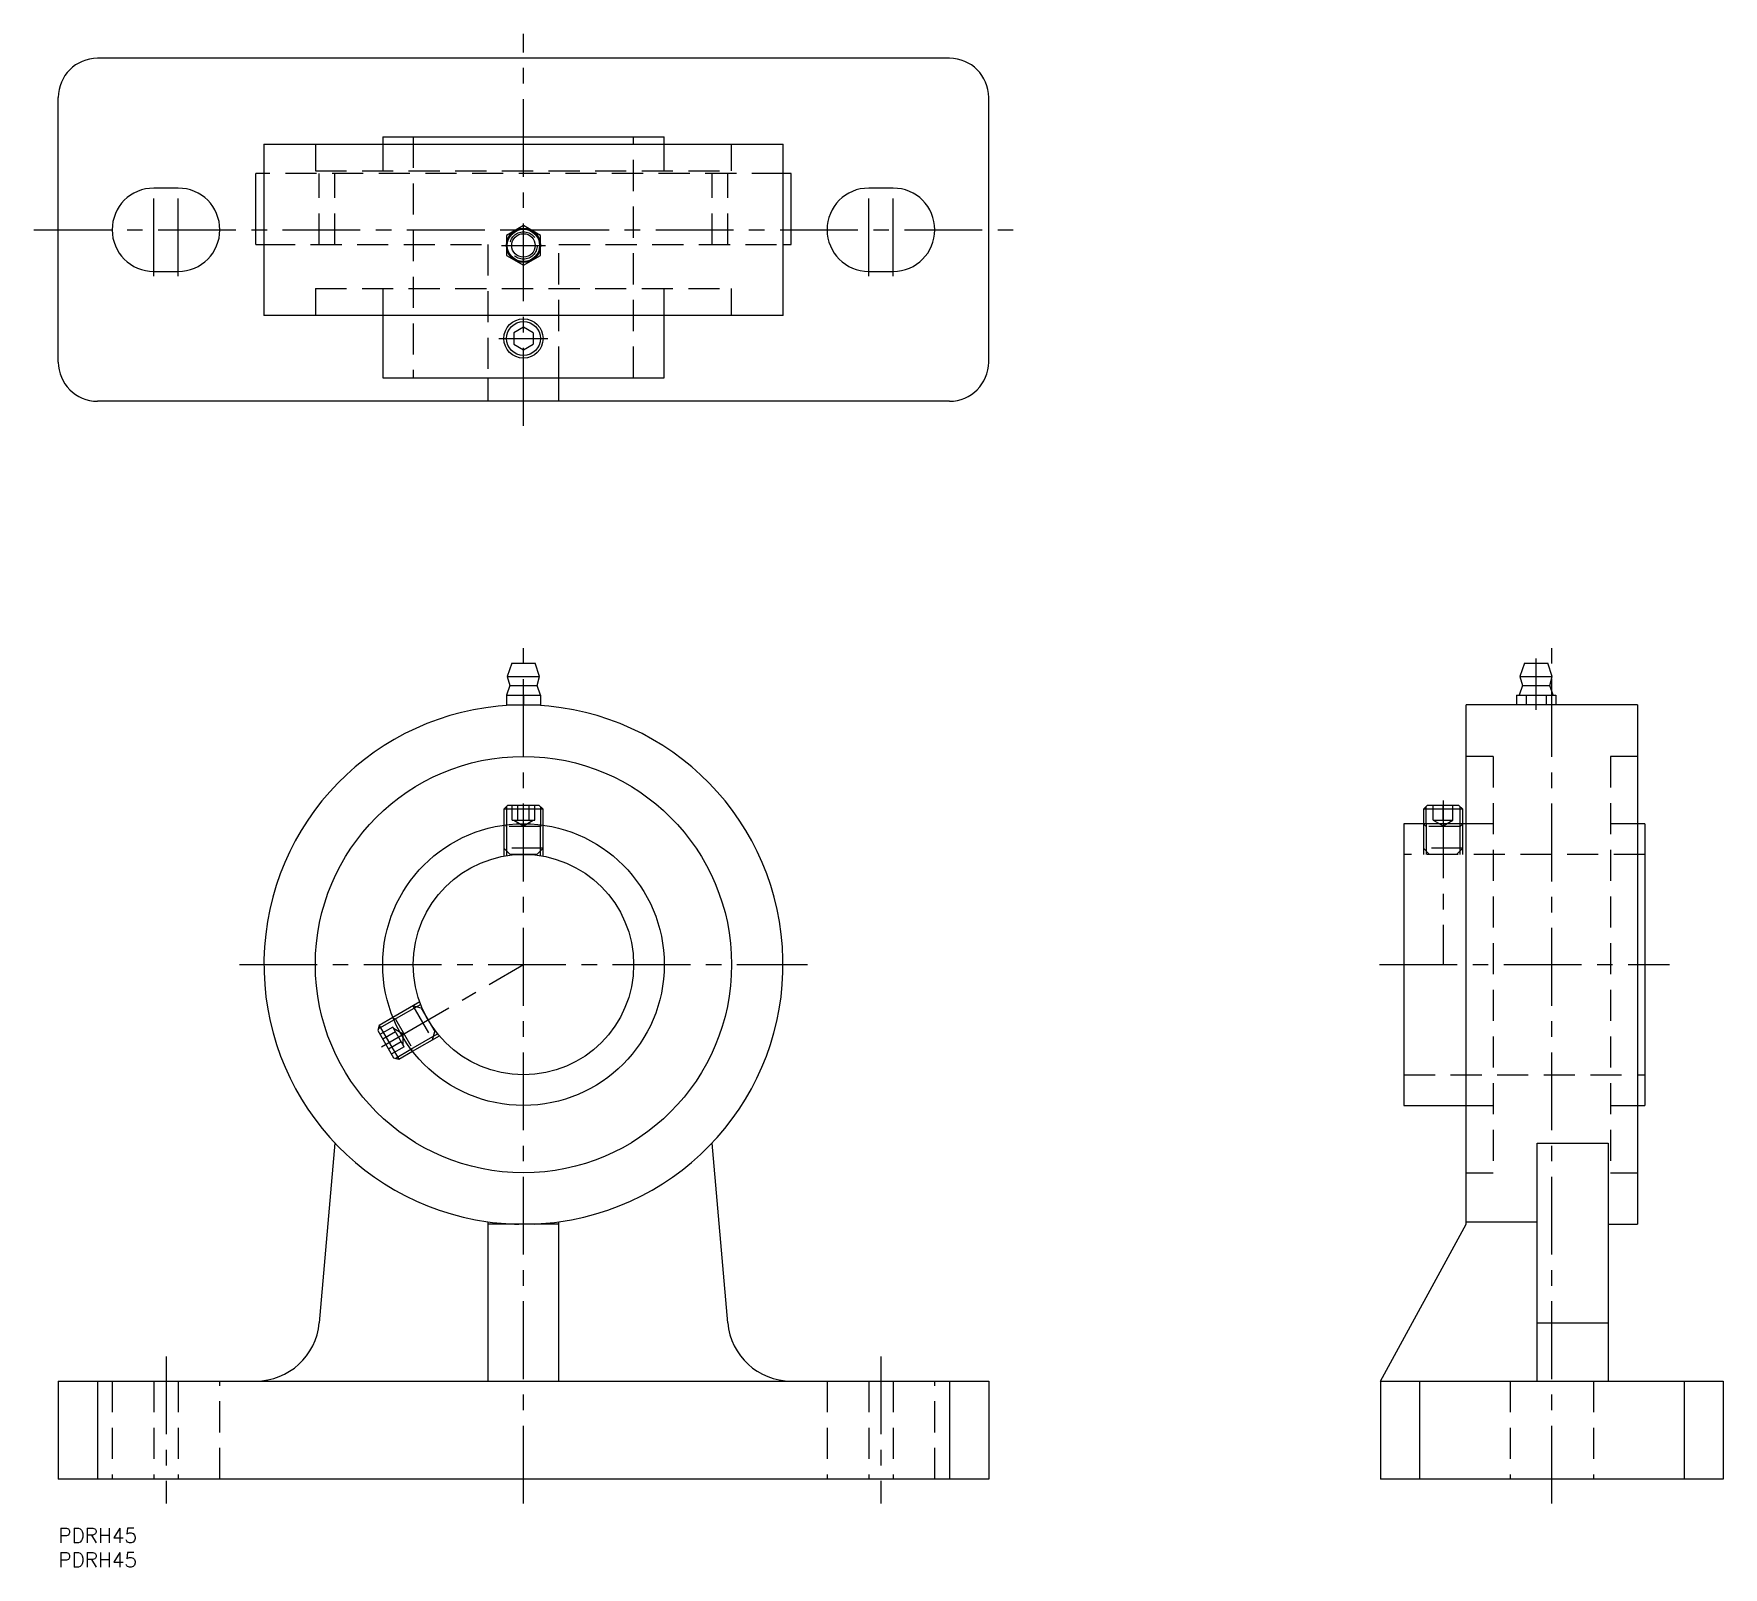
# Model space of a CAD drawing. Extents: x -5 to 340, y -8 to 305.
import ezdxf

# ---------------------------------------------------------------- set-up
doc = ezdxf.new("R2010")
doc.units = 0
doc.header["$LTSCALE"] = 0.5
doc.linetypes.add('CENTER', pattern=[50.8, 31.75, -6.35, 6.35, -6.35])
doc.linetypes.add('DASHED', pattern=[19.05, 12.7, -6.35])
for name, color, linetype in [('MSM_CENTER', 1, 'CENTER'), ('MSM_CONTINUOUS', 7, 'CONTINUOUS'), ('MSM_DASHED', 4, 'DASHED'), ('MSM_NARROW', 5, 'CONTINUOUS'), ('MSM_PART_NUMBER', 7, 'CONTINUOUS')]:
    doc.layers.add(name, color=color, linetype=linetype)
doc.styles.get("Standard").update_dxf_attribs({"font": 'txt.shx', "height": 3, "bigfont": 'bigfont.shx'})

msp = doc.modelspace()

# ---------------------------------------------------------------- linework, layer by layer
at = {"layer": 'MSM_CENTER'}
for p, q in [((95, 225), (95, 305)), ((19.5, 255.5), (19.5, 274.5)), ((24.5, 255.5), (24.5, 274.5)), ((165.5, 255.5), (165.5, 274.5)), ((170.5, 255.5), (170.5, 274.5)), ((-5, 265), (195, 265)), ((90.5, 261.8), (99.5, 261.8)), ((90, 242.8), (100, 242.8)), ((95, 5), (95, 181.5)), ((305, 5), (305, 181.5)), ((301.8, 167), (301.8, 177.5)), ((282.8, 148.5), (282.8, 115)), ((37, 115), (153, 115)), ((65.99, 98.25), (95, 115)), ((269.8, 115), (329, 115)), ((22, 35), (22, 5)), ((168, 35), (168, 5))]:
    msp.add_line(p, q, dxfattribs=at)
at = {"layer": 'MSM_CONTINUOUS'}
for p, q in [((182, 300), (8, 300)), ((0, 238), (0, 292)), ((190, 238), (190, 292)), ((66.25, 284), (123.75, 284)), ((66.25, 284), (66.25, 282.5)), ((123.75, 282.5), (123.75, 284)), ((42, 282.5), (148, 282.5)), ((42, 282.5), (42, 247.5)), ((148, 247.5), (148, 282.5)), ((42, 276.5), (40.34, 276.5)), ((149.66, 276.5), (148, 276.5)), ((24.5, 273.5), (19.5, 273.5)), ((170.5, 273.5), (165.5, 273.5)), ((95, 265.84), (91.5, 263.82)), ((98.5, 263.82), (95, 265.84)), ((91.5, 263.82), (91.5, 259.78)), ((98.5, 259.78), (98.5, 263.82)), ((40.34, 262), (42, 262)), ((91.5, 259.78), (95, 257.76)), ((95, 257.76), (98.5, 259.78)), ((148, 262), (149.66, 262)), ((19.5, 256.5), (24.5, 256.5)), ((165.5, 256.5), (170.5, 256.5)), ((148, 247.5), (42, 247.5)), ((66.25, 247.5), (66.25, 234.8)), ((95, 245.11), (93, 243.95)), ((97, 243.95), (95, 245.11)), ((123.75, 234.8), (123.75, 247.5)), ((93, 243.95), (93, 241.65)), ((93, 241.65), (95, 240.49)), ((95, 240.49), (97, 241.65)), ((97, 243.95), (97, 241.65)), ((66.25, 234.8), (123.75, 234.8)), ((87.75, 234.8), (87.75, 230)), ((102.25, 230), (102.25, 234.8)), ((182, 230), (8, 230)), ((92.6, 176.5), (91.7, 173.8)), ((92.6, 176.5), (97.4, 176.5)), ((98.3, 173.8), (97.4, 176.5)), ((299.4, 176.5), (298.5, 173.8)), ((299.4, 176.5), (304.2, 176.5)), ((305.1, 173.8), (304.2, 176.5)), ((91.7, 173.8), (92.2, 172)), ((91.7, 173.8), (98.3, 173.8)), ((97.8, 172), (98.3, 173.8)), ((298.5, 173.8), (305.1, 173.8)), ((298.5, 173.8), (299, 172)), ((304.6, 172), (305.1, 173.8)), ((92.2, 172), (91.5, 170)), ((91.5, 170), (91.5, 168)), ((91.5, 170), (98.5, 170)), ((92.2, 172), (97.8, 172)), ((95, 170), (95, 168)), ((98.5, 170), (97.8, 172)), ((98.5, 170), (98.5, 168)), ((297.76, 170), (305.84, 170)), ((297.76, 170), (297.76, 168)), ((299, 172), (298.3, 170)), ((299, 172), (304.6, 172)), ((299.78, 170), (299.78, 168)), ((303.82, 170), (303.82, 168)), ((305.3, 170), (304.6, 172)), ((305.84, 170), (305.84, 168)), ((91.5, 168), (98.5, 168)), ((287.5, 62), (287.5, 168)), ((322.5, 168), (287.5, 168)), ((322.5, 168), (322.5, 62)), ((91.77, 147.5), (91, 146.73)), ((91, 146.73), (91, 143.47)), ((99, 146.73), (91, 146.73)), ((98.23, 147.5), (91.77, 147.5)), ((99, 146.73), (98.23, 147.5)), ((99, 143.47), (99, 146.73)), ((279.57, 147.5), (278.8, 146.73)), ((278.8, 146.73), (278.8, 143.75)), ((286.8, 146.73), (278.8, 146.73)), ((286.03, 147.5), (279.57, 147.5)), ((286.8, 146.73), (286.03, 147.5)), ((286.8, 143.75), (286.8, 146.73)), ((287.5, 143.75), (274.8, 143.75)), ((274.8, 143.75), (274.8, 86.25)), ((324, 143.75), (322.5, 143.75)), ((324, 143.75), (324, 86.25)), ((68.34, 104.23), (65.52, 102.6)), ((65.52, 102.6), (65.24, 101.55)), ((65.24, 101.55), (68.47, 95.95)), ((65.52, 102.6), (69.52, 95.67)), ((69.52, 95.67), (72.34, 97.3)), ((68.47, 95.95), (69.52, 95.67)), ((274.8, 86.25), (287.5, 86.25)), ((322.5, 86.25), (324, 86.25)), ((56.5, 78.58), (53.29, 41.87)), ((136.71, 41.87), (133.5, 78.58)), ((302, 30), (302, 78.58)), ((302, 78.58), (316.5, 78.58)), ((316.5, 78.58), (316.5, 30)), ((87.75, 62.5), (87.75, 30)), ((102.25, 30), (102.25, 62.5)), ((287.5, 62.5), (302, 62.5)), ((102.25, 62), (87.75, 62)), ((270, 30), (287.5, 62)), ((316.5, 62), (322.5, 62)), ((0, 30), (0, 10)), ((0, 30), (190, 30)), ((190, 30), (190, 10)), ((270, 30), (270, 10)), ((270, 30), (340, 30)), ((340, 30), (340, 10)), ((190, 10), (0, 10)), ((340, 10), (270, 10))]:
    msp.add_line(p, q, dxfattribs=at)
for centre, radius in [((95, 261.8), 3.5), ((95, 261.8), 3.3), ((95, 261.8), 2.4), ((95, 242.8), 4), ((95, 115), 42.5), ((95, 115), 28.75), ((95, 115), 22.5)]:
    msp.add_circle(centre, radius, dxfattribs=at)
for centre, radius, start, end in [((8, 292), 8, 90, 180), ((182, 292), 8, 0, 90), ((19.5, 265), 8.5, 90, 270), ((24.5, 265), 8.5, 270, 90), ((165.5, 265), 8.5, 90, 270), ((170.5, 265), 8.5, 270, 90), ((8, 238), 8, 180, 270), ((182, 238), 8, 270, 360), ((95, 115), 53, 277.8623, 262.1377), ((40.34, 43), 13, 270, 355), ((149.66, 43), 13, 185, 270)]:
    msp.add_arc(centre, radius, start, end, dxfattribs=at)
at = {"layer": 'MSM_DASHED'}
for p, q in [((72.5, 284), (72.5, 234.8)), ((117.5, 234.8), (117.5, 284)), ((52.5, 282.5), (52.5, 277)), ((66.25, 282.5), (66.25, 277)), ((123.75, 277), (123.75, 282.5)), ((137.5, 277), (137.5, 282.5)), ((148, 276.5), (42, 276.5)), ((52.5, 277), (137.5, 277)), ((53.29, 262), (53.29, 276.5)), ((56.5, 262), (56.5, 276.5)), ((133.5, 262), (133.5, 276.5)), ((136.71, 262), (136.71, 276.5)), ((42, 262), (87.75, 262)), ((87.75, 262), (87.75, 234.8)), ((102.25, 234.8), (102.25, 262)), ((102.25, 262), (148, 262)), ((52.5, 253), (137.5, 253)), ((52.5, 253), (52.5, 247.5)), ((66.25, 253), (66.25, 247.5)), ((123.75, 247.5), (123.75, 253)), ((137.5, 247.5), (137.5, 253)), ((293, 157.5), (287.5, 157.5)), ((293, 157.5), (293, 72.5)), ((322.5, 157.5), (317, 157.5)), ((317, 157.5), (317, 72.5)), ((92.69, 144.5), (92.69, 147.5)), ((93.85, 144.5), (93.85, 147.5)), ((96.15, 144.5), (96.15, 147.5)), ((97.31, 144.5), (97.31, 147.5)), ((280.8, 144.5), (280.8, 147.5)), ((282.8, 144.5), (282.8, 147.5)), ((284.8, 144.5), (284.8, 147.5)), ((91, 143.47), (91, 137.14)), ((91.25, 143.5), (91.54, 143.21)), ((91.54, 143.54), (91.54, 137.23)), ((98.46, 143.21), (91.54, 143.21)), ((92.69, 144.5), (97.31, 144.5)), ((93, 144.5), (95, 143.35)), ((95, 143.35), (97, 144.5)), ((98.46, 137.23), (98.46, 143.54)), ((98.46, 143.21), (98.75, 143.5)), ((99, 137.14), (99, 143.47)), ((278.8, 143.75), (278.8, 137.5)), ((278.8, 143.75), (279.34, 143.21)), ((278.81, 143.75), (278.8, 143.75)), ((279.34, 143.75), (279.34, 137.5)), ((286.26, 143.21), (279.34, 143.21)), ((280.8, 144.5), (284.8, 144.5)), ((280.8, 144.5), (282.8, 143.35)), ((282.8, 143.35), (284.8, 144.5)), ((286.26, 137.5), (286.26, 143.75)), ((286.26, 143.21), (286.8, 143.75)), ((286.8, 143.75), (286.79, 143.75)), ((286.8, 137.5), (286.8, 143.75)), ((293, 143.75), (287.5, 143.75)), ((322.5, 143.75), (317, 143.75)), ((99, 138.75), (91, 138.75)), ((91, 138.75), (92.25, 137.5)), ((97.75, 137.5), (99, 138.75)), ((286.8, 138.75), (278.8, 138.75)), ((278.8, 138.75), (280.05, 137.5)), ((285.55, 137.5), (286.8, 138.75)), ((97.75, 137.5), (92.25, 137.5)), ((324, 137.5), (274.8, 137.5)), ((73.82, 107.39), (68.34, 104.23)), ((68.84, 103.89), (68.45, 104)), ((74.02, 106.88), (68.55, 103.72)), ((68.84, 103.89), (72.3, 97.9)), ((72.43, 106.59), (76.43, 99.66)), ((74.14, 106.13), (72.43, 106.59)), ((74.14, 106.13), (76.89, 101.37)), ((68.3, 102.25), (65.7, 100.75)), ((68.87, 101.25), (66.28, 99.75)), ((70.61, 98.25), (68.3, 102.25)), ((70.45, 100.83), (68.45, 101.98)), ((70.45, 98.52), (70.45, 100.83)), ((72.01, 97.73), (77.47, 100.89)), ((72.34, 97.3), (77.82, 100.47)), ((76.43, 99.66), (76.89, 101.37)), ((70.03, 99.25), (67.43, 97.75)), ((70.61, 98.25), (68.01, 96.75)), ((72.19, 97.5), (72.3, 97.9)), ((274.8, 92.5), (324, 92.5)), ((287.5, 86.25), (293, 86.25)), ((317, 86.25), (322.5, 86.25)), ((287.5, 72.5), (293, 72.5)), ((317, 72.5), (322.5, 72.5)), ((11, 30), (11, 10)), ((19.5, 30), (19.5, 10)), ((24.5, 30), (24.5, 10)), ((33, 10), (33, 30)), ((157, 30), (157, 10)), ((165.5, 30), (165.5, 10)), ((170.5, 30), (170.5, 10)), ((179, 10), (179, 30)), ((296.5, 30), (296.5, 10)), ((313.5, 30), (313.5, 10))]:
    msp.add_line(p, q, dxfattribs=at)
msp.add_circle((95, 261.8), 2.8, dxfattribs=at)
msp.add_arc((95, 115), 53, 262.1377, 277.8623, dxfattribs=at)
at = {"layer": 'MSM_NARROW'}
for p, q in [((40.34, 262), (40.34, 276.5)), ((149.66, 262), (149.66, 276.5)), ((91.54, 147.27), (91.54, 143.54)), ((98.46, 147.27), (98.46, 143.54)), ((279.34, 143.75), (279.34, 147.27)), ((286.26, 143.75), (286.26, 147.27)), ((65.32, 101.86), (68.55, 103.72)), ((68.78, 95.87), (72.01, 97.73)), ((302, 41.87), (316.5, 41.87)), ((8, 30), (8, 10)), ((182, 30), (182, 10)), ((278, 30), (278, 10)), ((332, 30), (332, 10))]:
    msp.add_line(p, q, dxfattribs=at)
msp.add_circle((95, 242.8), 3.46, dxfattribs=at)

# ---------------------------------------------------------------- texts
at = {"layer": 'MSM_PART_NUMBER'}
for p in [(0, -3), (0, -8)]:
    msp.add_text('PDRH45', height=3, dxfattribs=at).set_placement(p)

doc.saveas('drawing.dxf')
